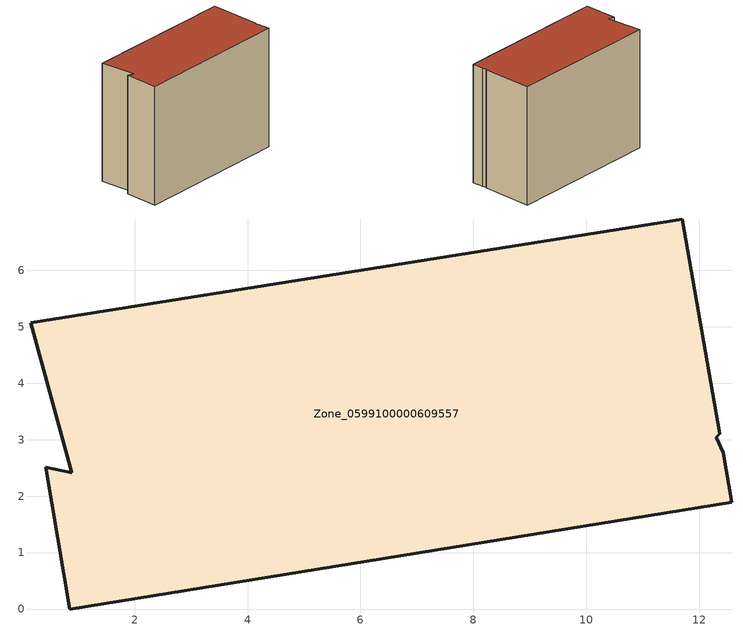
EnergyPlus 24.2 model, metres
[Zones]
Zone_0599100000609557
 floor ground (C_G): 12.37,3.11 12.31,3.05 12.43,2.77 12.58,1.89 0.85,0 0.43,2.51 0.89,2.41 0.16,5.08 11.7,6.91 z0
 wall outside (C_F): 12.37,3.11 11.7,6.91 0.16,5.08 0.89,2.41 0.43,2.51 0.85,0 12.58,1.89 12.43,2.77 12.31,3.05 12.37,3.11 z0:9.41
 roof outside (C_R): 12.31,3.05 12.37,3.11 11.7,6.91 0.16,5.08 0.89,2.41 0.43,2.51 0.85,0 12.58,1.89 12.43,2.77 z9.41
[BUILDING]
Pand.0599100000609557: North Axis=0; Terrain=City; Loads Convergence Tolerance Value=0.04; Temperature Convergence Tolerance Value=0.4; Solar Distribution=FullExterior; Maximum Number of Warmup Days=25; Minimum Number of Warmup Days=1
[Site:Location]
Rotterdam.The.Hague.AP_ZH_NLD Design_Conditions: Latitude=51.96; Longitude=4.45; Time Zone=1; Elevation=-4.5
[SITE:GROUNDTEMPERATURE:BUILDINGSURFACE]
18, 18, 18, 18, 18, 18, 18, 18, 18, 18, 18, 18
[MATERIAL] Thermal Absorptance=0.9; Solar Absorptance=0.7; Visible Absorptance=0.7
Name | Roughness | Thickness | Conductivity | Density | Specific Heat
G.TI.1946 | MediumSmooth | 0.15 | 1 | 540 | 1210
F.TI.1946 | Rough | 0.3 | 0.857143 | 1920 | 840
R.TI.1946 | MediumRough | 0.2 | 0.1 | 1500 | 1000
[CONSTRUCTION]
C_G: G.TI.1946
C_F: F.TI.1946
C_R: R.TI.1946
[ZONE]
Zone_0599100000609557: Type=1; Multiplier=1; Ceiling Height=Autocalculate; Volume=Autocalculate; Floor Area=autocalculate; Part of Total Floor Area=Yes
[ZONEINFILTRATION:DESIGNFLOWRATE]
Infil_Zone_0599100000609557: Zone or ZoneList or Space or SpaceList=Zone_0599100000609557; Schedule=AlwaysOn; Design Flow Rate Calculation Method=Flow/Area; Flow Rate per Floor Area=0.003; Constant Term Coefficient=1; Temperature Term Coefficient=0; Velocity Term Coefficient=0; Velocity Squared Term Coefficient=0
[HVACTEMPLATE:ZONE:IDEALLOADSAIRSYSTEM]
Zone_0599100000609557: Maximum Heating Supply Air Temperature=50; Minimum Cooling Supply Air Temperature=13; Maximum Heating Supply Air Humidity Ratio=0.0156; Minimum Cooling Supply Air Humidity Ratio=0.0077; Heating Limit=NoLimit; Cooling Limit=NoLimit; Dehumidification Control Type=ConstantSensibleHeatRatio; Cooling Sensible Heat Ratio=0.7; Dehumidification Setpoint=60; Humidification Control Type=None; Humidification Setpoint=30; Outdoor Air Method=None; Outdoor Air Flow Rate per Person=0.00944; Outdoor Air Flow Rate per Zone Floor Area=0; Outdoor Air Flow Rate per Zone=0; Demand Controlled Ventilation Type=None; Outdoor Air Economizer Type=NoEconomizer; Heat Recovery Type=None; Sensible Heat Recovery Effectiveness=0.7; Latent Heat Recovery Effectiveness=0.65
[ZONECONTROL:THERMOSTAT]
ThermostatControl_Zone_0599100000609557: Zone or ZoneList=Zone_0599100000609557; Control Type Schedule=DualSetpointControlType; Control 1=Thermostat_Zone_0599100000609557; Temperature Difference Between Cutout And Setpoint=0
[THERMOSTATSETPOINT:DUALSETPOINT]
Thermostat_Zone_0599100000609557: Heating Setpoint Temperature Schedule=HeatingSetpoint_Zone_0599100000609557; Cooling Setpoint Temperature Schedule=CoolingSetpoint_Zone_0599100000609557
[SCHEDULE:COMPACT]
HeatingSetpoint_Zone_0599100000609557: Through: 12/31, For: AllDays, Until: 24:00, 21
CoolingSetpoint_Zone_0599100000609557: Through: 12/31, For: AllDays, Until: 24:00, 24
DualSetpointControlType: Through: 12/31, For: AllDays, Until: 24:00, 4
AlwaysOn: Through: 12/31, For: AllDays, Until: 24:00, 1
